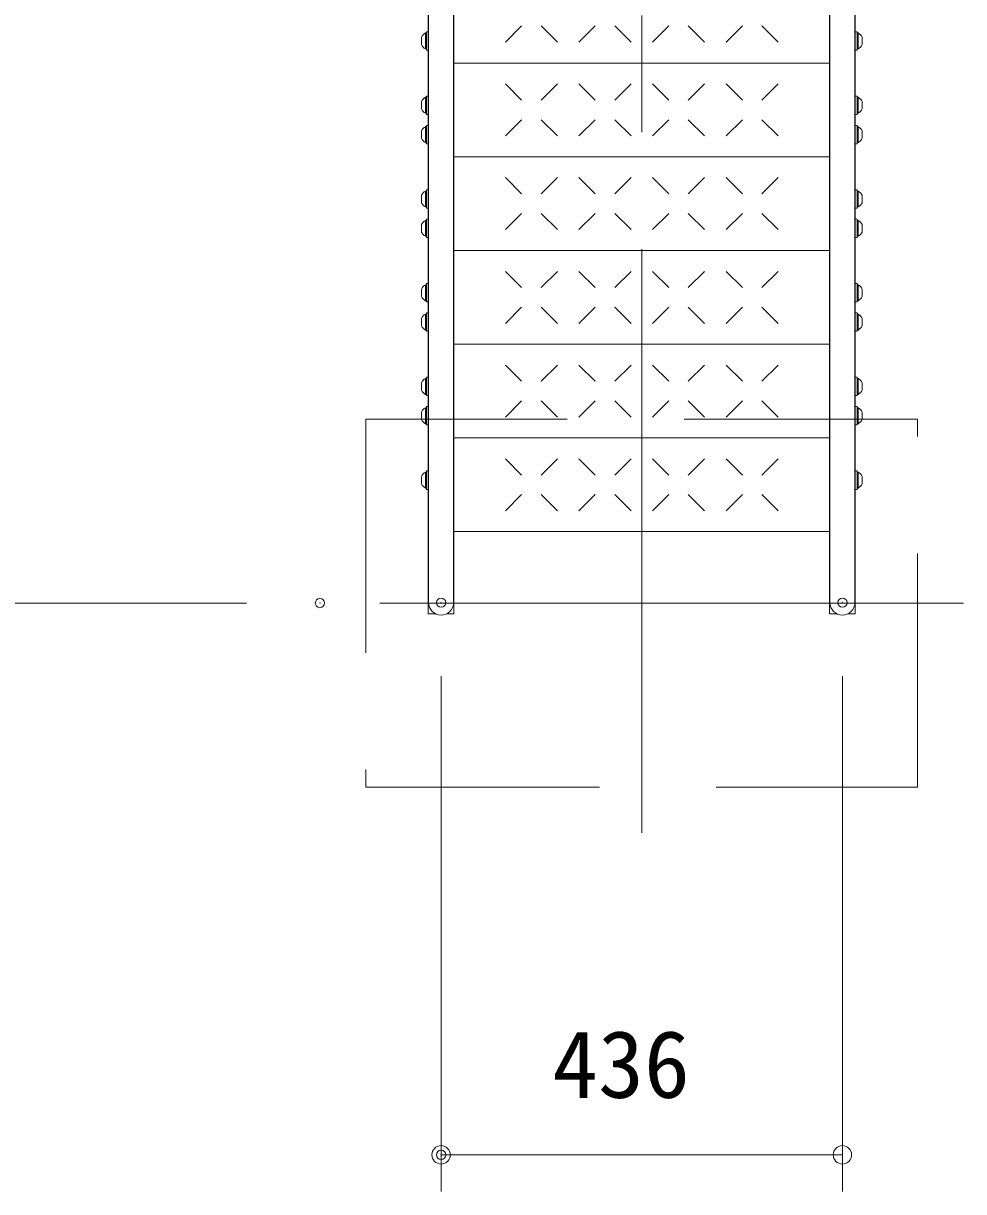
# Model space of a CAD drawing. Units: millimetres at full size, sheet at 1:20; details may follow other scales. Extents: x 10 to 16810, y -17 to 11897.
# Drawn here: x 5496 to 6518, y 7813 to 9083 of the extents above; entities that cross this region are included whole.
import ezdxf
from ezdxf.enums import TextEntityAlignment as Align

# ---------------------------------------------------------------- set-up
doc = ezdxf.new("R2010")
doc.units = ezdxf.units.MM
doc.header["$LTSCALE"] = 20
doc.header["$PDMODE"] = 32
doc.header["$PDSIZE"] = 10
doc.linetypes.add('USER1', pattern=[50.8, 31.75, -6.35, 6.35, -6.35])
doc.linetypes.add('USER2', pattern=[19.05, 12.7, -6.35])
doc.layers.add('LY_5', color=2, linetype='Continuous', lineweight=18)
doc.layers.add('LY_6', color=7, linetype='Continuous', lineweight=0)
doc.styles.add('ＭＳ ゴシック', font='')
doc.styles.get('ＭＳ ゴシック').set_extended_font_data('MS Gothic')

# ---------------------------------------------------------------- blocks, each defined once
blk = doc.blocks.new('-011-_DOTBLANK')
at = {"color": 7, "linetype": 'Continuous', "lineweight": 0}
blk.add_line((-0.5, 0), (-1, 0), dxfattribs=at)
blk.add_circle((0, 0), 0.5, dxfattribs=at)

msp = doc.modelspace()

# ---------------------------------------------------------------- linework, layer by layer
at = {"layer": 'LY_5', "color": 7, "linetype": 'USER1', "lineweight": 0}
for p, q in [((6168.31, 8202.95), (6168.31, 10446.7)), ((6518.31, 8452.95), (5818.31, 8452.95))]:
    msp.add_line(p, q, dxfattribs=at)
at = {"layer": 'LY_5', "color": 7, "lineweight": 0}
for p, q in [((5936.11, 8441.15), (5936.11, 9544.9)), ((5964.11, 8441.15), (5964.11, 9544.9)), ((6372.51, 8441.15), (6372.51, 9544.9)), ((6400.51, 8441.15), (6400.51, 9544.9)), ((6037.7, 9080.5), (6020.03, 9062.83)), ((6076.6, 9062.83), (6058.92, 9080.5)), ((6117.7, 9080.5), (6100.03, 9062.83)), ((6156.6, 9062.83), (6138.92, 9080.5)), ((6197.7, 9080.5), (6180.03, 9062.83)), ((6236.6, 9062.83), (6218.92, 9080.5)), ((6277.7, 9080.5), (6260.03, 9062.83)), ((6316.6, 9062.83), (6298.92, 9080.5)), ((6037.7, 8999.81), (6020.03, 9017.49)), ((6076.6, 9017.49), (6058.92, 8999.81)), ((6117.7, 8999.81), (6100.03, 9017.49)), ((6156.6, 9017.49), (6138.92, 8999.81)), ((6197.7, 8999.81), (6180.03, 9017.49)), ((6236.6, 9017.49), (6218.92, 8999.81)), ((6277.7, 8999.81), (6260.03, 9017.49)), ((6316.6, 9017.49), (6298.92, 8999.81)), ((6037.7, 8978.6), (6020.03, 8960.92)), ((6076.6, 8960.92), (6058.92, 8978.6)), ((6117.7, 8978.6), (6100.03, 8960.92)), ((6156.6, 8960.92), (6138.92, 8978.6)), ((6197.7, 8978.6), (6180.03, 8960.92)), ((6236.6, 8960.92), (6218.92, 8978.6)), ((6277.7, 8978.6), (6260.03, 8960.92)), ((6316.6, 8960.92), (6298.92, 8978.6)), ((6037.7, 8897.91), (6020.03, 8915.58)), ((6076.6, 8915.58), (6058.92, 8897.91)), ((6117.7, 8897.91), (6100.03, 8915.58)), ((6156.6, 8915.58), (6138.92, 8897.91)), ((6197.7, 8897.91), (6180.03, 8915.58)), ((6236.6, 8915.58), (6218.92, 8897.91)), ((6277.7, 8897.91), (6260.03, 8915.58)), ((6316.6, 8915.58), (6298.92, 8897.91)), ((6037.7, 8876.69), (6020.03, 8859.01)), ((6076.6, 8859.01), (6058.92, 8876.69)), ((6117.7, 8876.69), (6100.03, 8859.01)), ((6156.6, 8859.01), (6138.92, 8876.69)), ((6197.7, 8876.69), (6180.03, 8859.01)), ((6236.6, 8859.01), (6218.92, 8876.69)), ((6277.7, 8876.69), (6260.03, 8859.01)), ((6316.6, 8859.01), (6298.92, 8876.69)), ((6037.7, 8796), (6020.03, 8813.68)), ((6076.6, 8813.68), (6058.92, 8796)), ((6117.7, 8796), (6100.03, 8813.68)), ((6156.6, 8813.68), (6138.92, 8796)), ((6197.7, 8796), (6180.03, 8813.68)), ((6236.6, 8813.68), (6218.92, 8796)), ((6277.7, 8796), (6260.03, 8813.68)), ((6316.6, 8813.68), (6298.92, 8796)), ((6037.7, 8774.79), (6020.03, 8757.11)), ((6076.6, 8757.11), (6058.92, 8774.79)), ((6117.7, 8774.79), (6100.03, 8757.11)), ((6156.6, 8757.11), (6138.92, 8774.79)), ((6197.7, 8774.79), (6180.03, 8757.11)), ((6236.6, 8757.11), (6218.92, 8774.79)), ((6277.7, 8774.79), (6260.03, 8757.11)), ((6316.6, 8757.11), (6298.92, 8774.79)), ((6037.7, 8694.09), (6020.03, 8711.77)), ((6076.6, 8711.77), (6058.92, 8694.09)), ((6117.7, 8694.09), (6100.03, 8711.77)), ((6156.6, 8711.77), (6138.92, 8694.09)), ((6197.7, 8694.09), (6180.03, 8711.77)), ((6236.6, 8711.77), (6218.92, 8694.09)), ((6277.7, 8694.09), (6260.03, 8711.77)), ((6316.6, 8711.77), (6298.92, 8694.09)), ((6037.7, 8672.88), (6020.03, 8655.2)), ((6076.6, 8655.2), (6058.92, 8672.88)), ((6117.7, 8672.88), (6100.03, 8655.2)), ((6156.6, 8655.2), (6138.92, 8672.88)), ((6197.7, 8672.88), (6180.03, 8655.2)), ((6236.6, 8655.2), (6218.92, 8672.88)), ((6277.7, 8672.88), (6260.03, 8655.2)), ((6316.6, 8655.2), (6298.92, 8672.88)), ((6037.7, 8592.19), (6020.03, 8609.87)), ((6076.6, 8609.87), (6058.92, 8592.19)), ((6117.7, 8592.19), (6100.03, 8609.87)), ((6156.6, 8609.87), (6138.92, 8592.19)), ((6197.7, 8592.19), (6180.03, 8609.87)), ((6236.6, 8609.87), (6218.92, 8592.19)), ((6277.7, 8592.19), (6260.03, 8609.87)), ((6316.6, 8609.87), (6298.92, 8592.19)), ((6037.7, 8570.98), (6020.03, 8553.3)), ((6076.6, 8553.3), (6058.92, 8570.98)), ((6117.7, 8570.98), (6100.03, 8553.3)), ((6156.6, 8553.3), (6138.92, 8570.98)), ((6197.7, 8570.98), (6180.03, 8553.3)), ((6236.6, 8553.3), (6218.92, 8570.98)), ((6277.7, 8570.98), (6260.03, 8553.3)), ((6316.6, 8553.3), (6298.92, 8570.98))]:
    msp.add_line(p, q, dxfattribs=at)
at = {"layer": 'LY_5'}
for p, q in [((5936.51, 8453.45), (5936.51, 9544.9)), ((5963.71, 8453.45), (5963.71, 9544.9)), ((6372.91, 8453.45), (6372.91, 9544.9)), ((6400.11, 8453.45), (6400.11, 9544.9)), ((5933.11, 9055.6), (5933.11, 9072.9)), ((5934.11, 9072.9), (5933.11, 9072.9)), ((5934.11, 9054.25), (5934.11, 9074.25)), ((5934.11, 9074.25), (5936.11, 9074.25)), ((5934.11, 9055.6), (5934.11, 9072.9)), ((5936.11, 9054.25), (5936.11, 9074.25)), ((6400.51, 9054.25), (6400.51, 9074.25)), ((6402.51, 9074.25), (6400.51, 9074.25)), ((6402.51, 9054.25), (6402.51, 9074.25)), ((6402.51, 9055.6), (6402.51, 9072.9)), ((6402.51, 9072.9), (6403.51, 9072.9)), ((6403.51, 9055.6), (6403.51, 9072.9)), ((5928.76, 9060.25), (5928.76, 9068.25)), ((6407.86, 9060.25), (6407.86, 9068.25)), ((5934.11, 9055.6), (5933.11, 9055.6)), ((5934.11, 9054.25), (5936.11, 9054.25)), ((6402.51, 9054.25), (6400.51, 9054.25)), ((6402.51, 9055.6), (6403.51, 9055.6)), ((5964.11, 9040.16), (6372.51, 9040.16)), ((5928.76, 8990.25), (5928.76, 8998.25)), ((5933.11, 8985.6), (5933.11, 9002.9)), ((5934.11, 9002.9), (5933.11, 9002.9)), ((5934.11, 8984.25), (5934.11, 9004.25)), ((5934.11, 9004.25), (5936.11, 9004.25)), ((5934.11, 8985.6), (5934.11, 9002.9)), ((5936.11, 8984.25), (5936.11, 9004.25)), ((6400.51, 8984.25), (6400.51, 9004.25)), ((6402.51, 9004.25), (6400.51, 9004.25)), ((6402.51, 8984.25), (6402.51, 9004.25)), ((6402.51, 8985.6), (6402.51, 9002.9)), ((6402.51, 9002.9), (6403.51, 9002.9)), ((6403.51, 8985.6), (6403.51, 9002.9)), ((6407.86, 8990.25), (6407.86, 8998.25)), ((5934.11, 8985.6), (5933.11, 8985.6)), ((5934.11, 8984.25), (5936.11, 8984.25)), ((6402.51, 8984.25), (6400.51, 8984.25)), ((6402.51, 8985.6), (6403.51, 8985.6)), ((5933.11, 8953.7), (5933.11, 8971)), ((5934.11, 8971), (5933.11, 8971)), ((5934.11, 8952.35), (5934.11, 8972.35)), ((5934.11, 8972.35), (5936.11, 8972.35)), ((5934.11, 8953.7), (5934.11, 8971)), ((5936.11, 8952.35), (5936.11, 8972.35)), ((6400.51, 8952.35), (6400.51, 8972.35)), ((6402.51, 8972.35), (6400.51, 8972.35)), ((6402.51, 8952.35), (6402.51, 8972.35)), ((6402.51, 8953.7), (6402.51, 8971)), ((6402.51, 8971), (6403.51, 8971)), ((6403.51, 8953.7), (6403.51, 8971)), ((5928.76, 8958.35), (5928.76, 8966.35)), ((6407.86, 8958.35), (6407.86, 8966.35)), ((5934.11, 8953.7), (5933.11, 8953.7)), ((5934.11, 8952.35), (5936.11, 8952.35)), ((6402.51, 8952.35), (6400.51, 8952.35)), ((6402.51, 8953.7), (6403.51, 8953.7)), ((5964.11, 8938.25), (6372.51, 8938.25)), ((5928.76, 8888.35), (5928.76, 8896.35)), ((5933.11, 8883.7), (5933.11, 8901)), ((5934.11, 8901), (5933.11, 8901)), ((5934.11, 8882.35), (5934.11, 8902.35)), ((5934.11, 8902.35), (5936.11, 8902.35)), ((5934.11, 8883.7), (5934.11, 8901)), ((5936.11, 8882.35), (5936.11, 8902.35)), ((6400.51, 8882.35), (6400.51, 8902.35)), ((6402.51, 8902.35), (6400.51, 8902.35)), ((6402.51, 8882.35), (6402.51, 8902.35)), ((6402.51, 8883.7), (6402.51, 8901)), ((6402.51, 8901), (6403.51, 8901)), ((6403.51, 8883.7), (6403.51, 8901)), ((6407.86, 8888.35), (6407.86, 8896.35)), ((5934.11, 8883.7), (5933.11, 8883.7)), ((5934.11, 8882.35), (5936.11, 8882.35)), ((6402.51, 8882.35), (6400.51, 8882.35)), ((6402.51, 8883.7), (6403.51, 8883.7)), ((5933.11, 8851.79), (5933.11, 8869.09)), ((5934.11, 8869.09), (5933.11, 8869.09)), ((5934.11, 8850.44), (5934.11, 8870.44)), ((5934.11, 8870.44), (5936.11, 8870.44)), ((5934.11, 8851.79), (5934.11, 8869.09)), ((5936.11, 8850.44), (5936.11, 8870.44)), ((6400.51, 8850.44), (6400.51, 8870.44)), ((6402.51, 8870.44), (6400.51, 8870.44)), ((6402.51, 8850.44), (6402.51, 8870.44)), ((6402.51, 8851.79), (6402.51, 8869.09)), ((6402.51, 8869.09), (6403.51, 8869.09)), ((6403.51, 8851.79), (6403.51, 8869.09)), ((5928.76, 8856.44), (5928.76, 8864.44)), ((6407.86, 8856.44), (6407.86, 8864.44)), ((5934.11, 8851.79), (5933.11, 8851.79)), ((5934.11, 8850.44), (5936.11, 8850.44)), ((6402.51, 8850.44), (6400.51, 8850.44)), ((6402.51, 8851.79), (6403.51, 8851.79)), ((5964.11, 8836.35), (6372.51, 8836.35)), ((5928.76, 8786.44), (5928.76, 8794.44)), ((5933.11, 8781.79), (5933.11, 8799.09)), ((5934.11, 8799.09), (5933.11, 8799.09)), ((5934.11, 8780.44), (5934.11, 8800.44)), ((5934.11, 8800.44), (5936.11, 8800.44)), ((5934.11, 8781.79), (5934.11, 8799.09)), ((5936.11, 8780.44), (5936.11, 8800.44)), ((6400.51, 8780.44), (6400.51, 8800.44)), ((6402.51, 8800.44), (6400.51, 8800.44)), ((6402.51, 8780.44), (6402.51, 8800.44)), ((6402.51, 8781.79), (6402.51, 8799.09)), ((6402.51, 8799.09), (6403.51, 8799.09)), ((6403.51, 8781.79), (6403.51, 8799.09)), ((6407.86, 8786.44), (6407.86, 8794.44)), ((5934.11, 8781.79), (5933.11, 8781.79)), ((5934.11, 8780.44), (5936.11, 8780.44)), ((6402.51, 8780.44), (6400.51, 8780.44)), ((6402.51, 8781.79), (6403.51, 8781.79)), ((5933.11, 8749.89), (5933.11, 8767.19)), ((5934.11, 8767.19), (5933.11, 8767.19)), ((5934.11, 8748.54), (5934.11, 8768.54)), ((5934.11, 8768.54), (5936.11, 8768.54)), ((5934.11, 8749.89), (5934.11, 8767.19)), ((5936.11, 8748.54), (5936.11, 8768.54)), ((6400.51, 8748.54), (6400.51, 8768.54)), ((6402.51, 8768.54), (6400.51, 8768.54)), ((6402.51, 8748.54), (6402.51, 8768.54)), ((6402.51, 8749.89), (6402.51, 8767.19)), ((6402.51, 8767.19), (6403.51, 8767.19)), ((6403.51, 8749.89), (6403.51, 8767.19)), ((5928.76, 8754.54), (5928.76, 8762.54)), ((6407.86, 8754.54), (6407.86, 8762.54)), ((5934.11, 8749.89), (5933.11, 8749.89)), ((5934.11, 8748.54), (5936.11, 8748.54)), ((6402.51, 8748.54), (6400.51, 8748.54)), ((6402.51, 8749.89), (6403.51, 8749.89)), ((5964.11, 8734.44), (6372.51, 8734.44)), ((5928.76, 8684.54), (5928.76, 8692.54)), ((5933.11, 8679.89), (5933.11, 8697.19)), ((5934.11, 8697.19), (5933.11, 8697.19)), ((5934.11, 8678.54), (5934.11, 8698.54)), ((5934.11, 8698.54), (5936.11, 8698.54)), ((5934.11, 8679.89), (5934.11, 8697.19)), ((5936.11, 8678.54), (5936.11, 8698.54)), ((6400.51, 8678.54), (6400.51, 8698.54)), ((6402.51, 8698.54), (6400.51, 8698.54)), ((6402.51, 8678.54), (6402.51, 8698.54)), ((6402.51, 8679.89), (6402.51, 8697.19)), ((6402.51, 8697.19), (6403.51, 8697.19)), ((6403.51, 8679.89), (6403.51, 8697.19)), ((6407.86, 8684.54), (6407.86, 8692.54)), ((5934.11, 8679.89), (5933.11, 8679.89)), ((5934.11, 8678.54), (5936.11, 8678.54)), ((6402.51, 8678.54), (6400.51, 8678.54)), ((6402.51, 8679.89), (6403.51, 8679.89)), ((5933.11, 8647.98), (5933.11, 8665.28)), ((5934.11, 8665.28), (5933.11, 8665.28)), ((5934.11, 8646.63), (5934.11, 8666.63)), ((5934.11, 8666.63), (5936.11, 8666.63)), ((5934.11, 8647.98), (5934.11, 8665.28)), ((5936.11, 8646.63), (5936.11, 8666.63)), ((6400.51, 8646.63), (6400.51, 8666.63)), ((6402.51, 8666.63), (6400.51, 8666.63)), ((6402.51, 8646.63), (6402.51, 8666.63)), ((6402.51, 8647.98), (6402.51, 8665.28)), ((6402.51, 8665.28), (6403.51, 8665.28)), ((6403.51, 8647.98), (6403.51, 8665.28)), ((5928.76, 8652.63), (5928.76, 8660.63)), ((6407.86, 8652.63), (6407.86, 8660.63)), ((5934.11, 8647.98), (5933.11, 8647.98)), ((5934.11, 8646.63), (5936.11, 8646.63)), ((6402.51, 8646.63), (6400.51, 8646.63)), ((6402.51, 8647.98), (6403.51, 8647.98)), ((5964.11, 8632.54), (6372.51, 8632.54)), ((5928.76, 8582.63), (5928.76, 8590.63)), ((5933.11, 8577.98), (5933.11, 8595.28)), ((5934.11, 8595.28), (5933.11, 8595.28)), ((5934.11, 8576.63), (5934.11, 8596.63)), ((5934.11, 8596.63), (5936.11, 8596.63)), ((5934.11, 8577.98), (5934.11, 8595.28)), ((5936.11, 8576.63), (5936.11, 8596.63)), ((6400.51, 8576.63), (6400.51, 8596.63)), ((6402.51, 8596.63), (6400.51, 8596.63)), ((6402.51, 8576.63), (6402.51, 8596.63)), ((6402.51, 8577.98), (6402.51, 8595.28)), ((6402.51, 8595.28), (6403.51, 8595.28)), ((6403.51, 8577.98), (6403.51, 8595.28)), ((6407.86, 8582.63), (6407.86, 8590.63)), ((5934.11, 8577.98), (5933.11, 8577.98)), ((5934.11, 8576.63), (5936.11, 8576.63)), ((6402.51, 8576.63), (6400.51, 8576.63)), ((6402.51, 8577.98), (6403.51, 8577.98)), ((5964.11, 8530.63), (6372.51, 8530.63)), ((5944.31, 8441.15), (5936.11, 8441.15)), ((5964.11, 8441.15), (5955.91, 8441.15)), ((6372.51, 8441.15), (6380.71, 8441.15)), ((6392.31, 8441.15), (6400.51, 8441.15))]:
    msp.add_line(p, q, dxfattribs=at)
at = {"layer": 'LY_5', "color": 7, "linetype": 'USER2', "lineweight": 0}
for p, q in [((5868.31, 8652.95), (5868.31, 8252.95)), ((6468.31, 8652.95), (5868.31, 8652.95)), ((6468.31, 8252.95), (6468.31, 8652.95)), ((5868.31, 8252.95), (6468.31, 8252.95))]:
    msp.add_line(p, q, dxfattribs=at)
at = {"layer": 'LY_5'}
for centre, start, end in [((5937.7, 9064.25), 117.93242, 155.88589), ((6398.92, 9064.25), 24.11411, 62.06758), ((5937.7, 9064.25), 204.11411, 242.06758), ((6398.92, 9064.25), 297.93242, 335.88589), ((5937.7, 8994.25), 117.93242, 155.88589), ((6398.92, 8994.25), 24.11411, 62.06758), ((5937.7, 8994.25), 204.11411, 242.06758), ((6398.92, 8994.25), 297.93242, 335.88589), ((5937.7, 8962.35), 117.93242, 155.88589), ((6398.92, 8962.35), 24.11411, 62.06758), ((5937.7, 8962.35), 204.11411, 242.06758), ((6398.92, 8962.35), 297.93242, 335.88589), ((5937.7, 8892.35), 117.93242, 155.88589), ((6398.92, 8892.35), 24.11411, 62.06758), ((5937.7, 8892.35), 204.11411, 242.06758), ((6398.92, 8892.35), 297.93242, 335.88589), ((5937.7, 8860.44), 117.93242, 155.88589), ((6398.92, 8860.44), 24.11411, 62.06758), ((5937.7, 8860.44), 204.11411, 242.06758), ((6398.92, 8860.44), 297.93242, 335.88589), ((5937.7, 8790.44), 117.93242, 155.88589), ((6398.92, 8790.44), 24.11411, 62.06758), ((5937.7, 8790.44), 204.11411, 242.06758), ((6398.92, 8790.44), 297.93242, 335.88589), ((5937.7, 8758.54), 117.93242, 155.88589), ((6398.92, 8758.54), 24.11411, 62.06758), ((5937.7, 8758.54), 204.11411, 242.06758), ((6398.92, 8758.54), 297.93242, 335.88589), ((5937.7, 8688.54), 117.93242, 155.88589), ((6398.92, 8688.54), 24.11411, 62.06758), ((5937.7, 8688.54), 204.11411, 242.06758), ((6398.92, 8688.54), 297.93242, 335.88589), ((5937.7, 8656.63), 117.93242, 155.88589), ((6398.92, 8656.63), 24.11411, 62.06758), ((5937.7, 8656.63), 204.11411, 242.06758), ((6398.92, 8656.63), 297.93242, 335.88589), ((5937.7, 8586.63), 117.93242, 155.88589), ((6398.92, 8586.63), 24.11411, 62.06758), ((5937.7, 8586.63), 204.11411, 242.06758), ((6398.92, 8586.63), 297.93242, 335.88589)]:
    msp.add_arc(centre, 9.79, start, end, dxfattribs=at)
at = {"layer": 'LY_5', "color": 7, "lineweight": 0}
for centre in [(5950.11, 8453.45), (6386.51, 8453.45)]:
    msp.add_arc(centre, 13.6, 180, 0, dxfattribs=at)
at = {"layer": 'LY_6'}
for p, q in [((5738.31, 8452.95), (1571.55, 8452.95)), ((5950.11, 8373.45), (5950.11, 7812.95)), ((6386.51, 8373.45), (6386.51, 7812.95)), ((6386.51, 7852.95), (5950.11, 7852.95))]:
    msp.add_line(p, q, dxfattribs=at)
for p in [(5818.31, 8452.95), (5950.11, 8453.45), (6386.51, 8453.45), (5950.11, 7852.95)]:
    msp.add_point(p, dxfattribs=at)

# ---------------------------------------------------------------- block references
at = {"layer": 'LY_6', "xscale": 20, "yscale": 20, "rotation": 180}
msp.add_blockref('-011-_DOTBLANK', (5950.11, 7852.95), dxfattribs=at)
at = {"layer": 'LY_6', "xscale": 20, "yscale": 20}
msp.add_blockref('-011-_DOTBLANK', (6386.51, 7852.95), dxfattribs=at)

# ---------------------------------------------------------------- texts
at = {"layer": 'LY_6', "style": 'ＭＳ ゴシック'}
msp.add_text('436', height=73.31, dxfattribs=at).set_placement((6070.96, 7892.95), align=Align.BOTTOM_LEFT)

doc.saveas('drawing.dxf')
